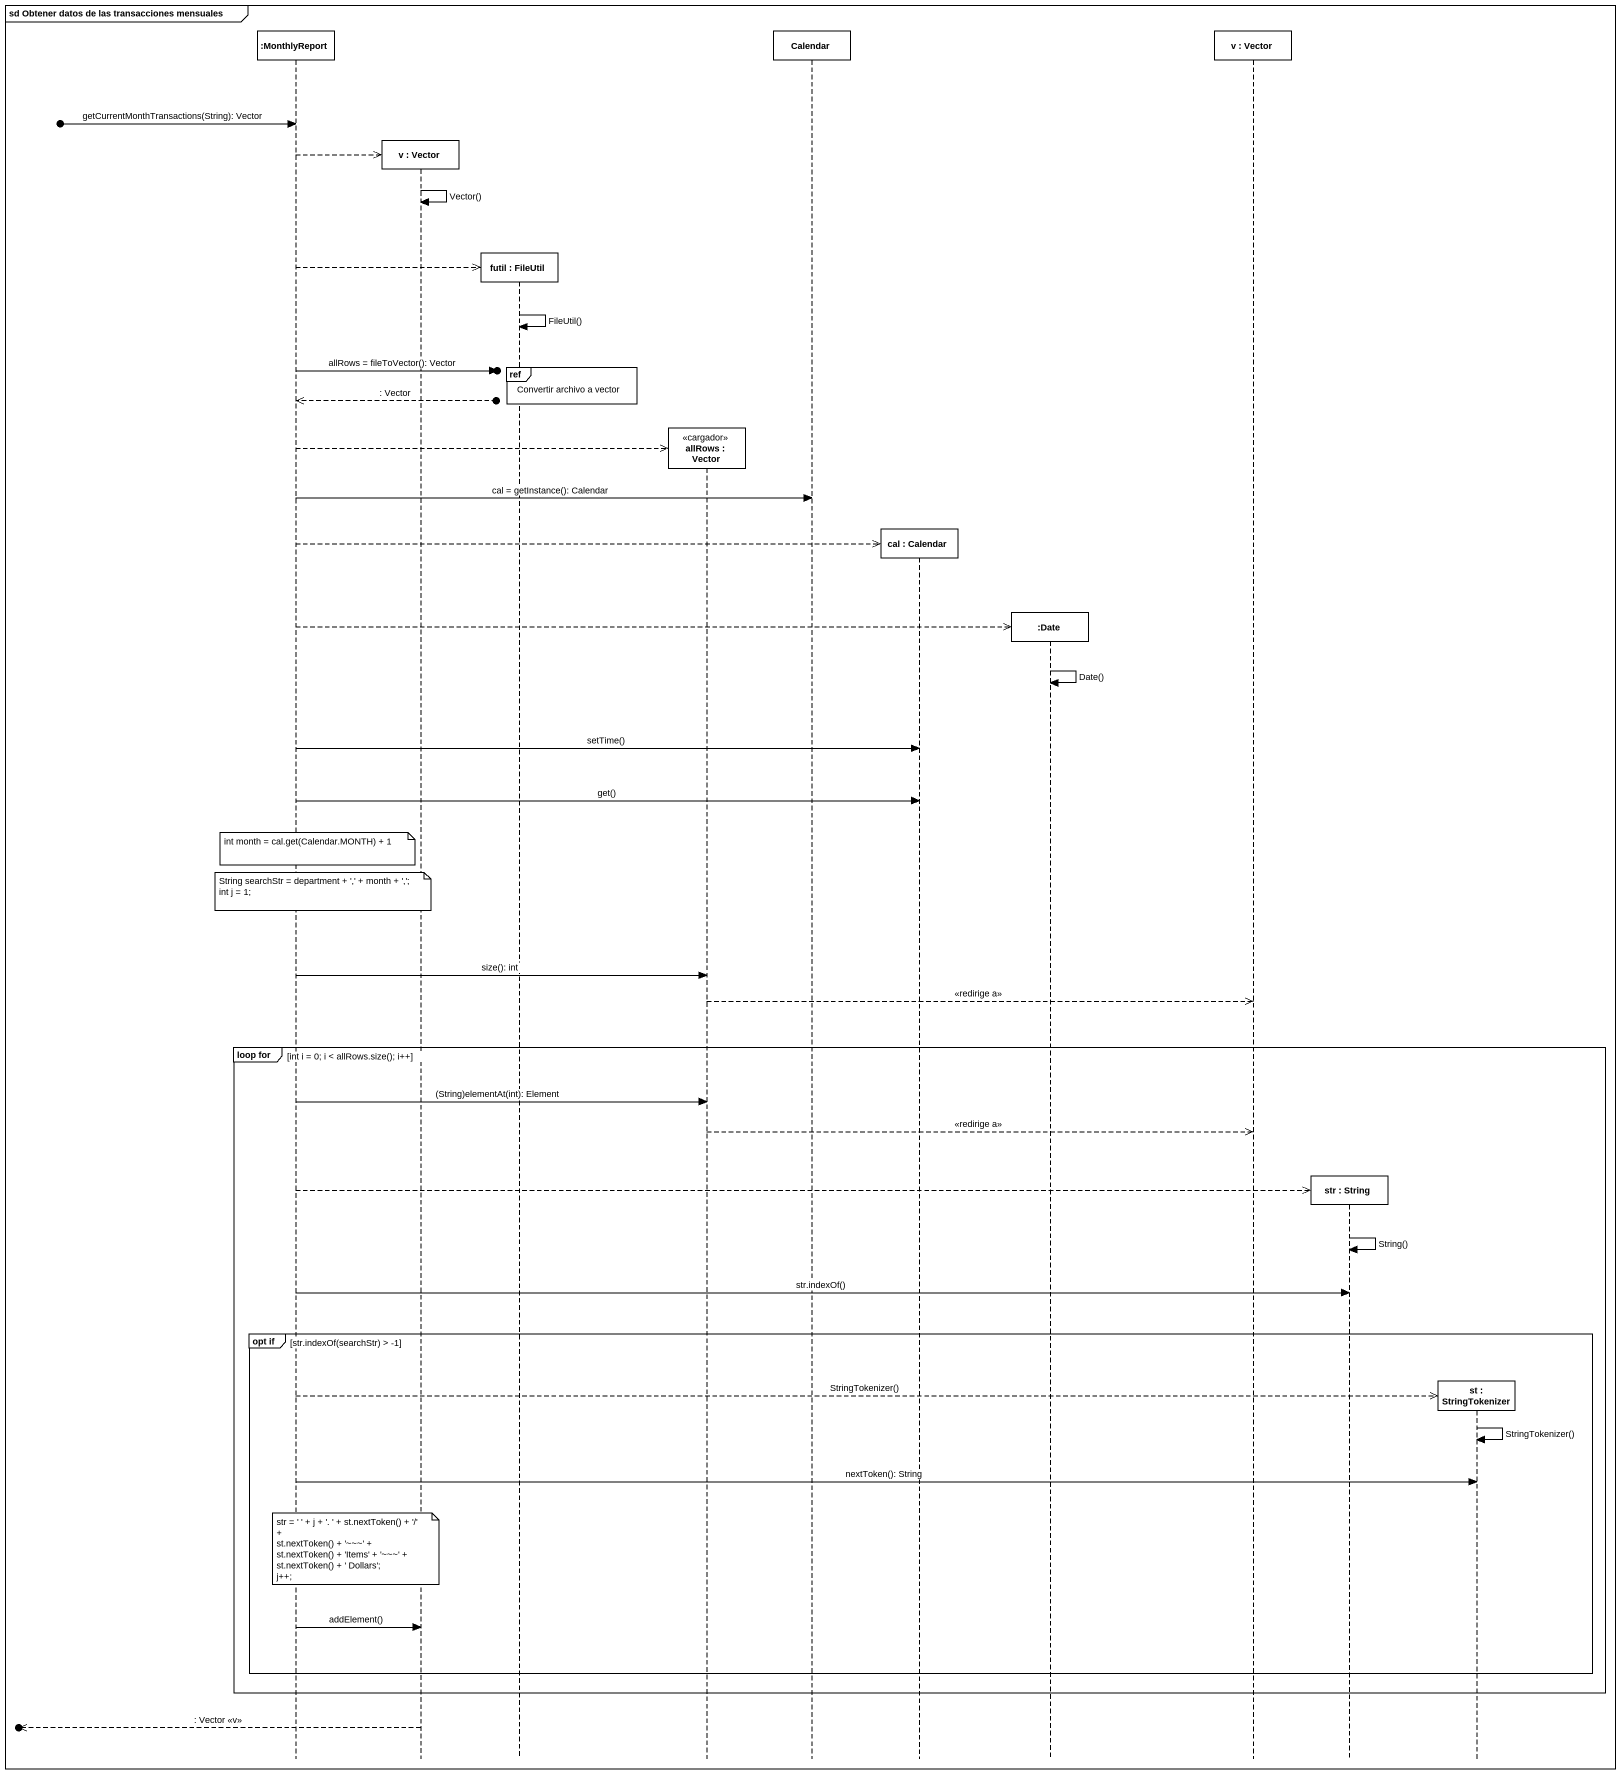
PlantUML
@startuml
mainframe sd Obtener datos de las transacciones mensuales
hide footbox
participant ":MonthlyReport" as MonthlyReport
participant "v : Vector" as v
participant "futil : FileUtil" as futil
participant "allRows : Vector" as allRows <<cargador>>
participant Calendar
participant "cal : Calendar" as cal
participant ":Date" as Date
participant "v : Vector" as v_2
participant "str : String" as str
participant "st : StringTokenizer" as st

[o-> MonthlyReport : getCurrentMonthTransactions(String): Vector
MonthlyReport -->> v **
v -> v : Vector()
MonthlyReport -->> futil **
futil -> futil : FileUtil()
ref over futil : Convertir archivo a vector
MonthlyReport ->o] : allRows = fileToVector(): Vector
MonthlyReport <<--o] : : Vector
MonthlyReport -->> allRows **
MonthlyReport -> Calendar : cal = getInstance(): Calendar
MonthlyReport -->> cal **
MonthlyReport -->> Date **
Date -> Date : Date()
MonthlyReport -> cal : setTime()
MonthlyReport -> cal : get()
note over MonthlyReport : int month = cal.get(Calendar.MONTH) + 1
note over MonthlyReport
  String searchStr = department + ',' + month + ',';
  int j = 1;
end note
MonthlyReport -> allRows : size(): int
allRows -->> v_2 : <<redirige a>>
group loop for [int i = 0; i < allRows.size(); i++]
  MonthlyReport -> allRows : (String)elementAt(int): Element
  allRows -->> v_2 : <<redirige a>>
  MonthlyReport -->> str **
  str -> str : String()
  MonthlyReport -> str : str.indexOf()
  group opt if [str.indexOf(searchStr) > -1]
    MonthlyReport -->> st ** : StringTokenizer()
    st -> st : StringTokenizer()
    MonthlyReport -> st : nextToken(): String
    note over MonthlyReport
      str = ' ' + j + '. ' + st.nextToken() + '/' +
      st.nextToken() + '~~~' +
      st.nextToken() + 'Items' + '~~~' +
      st.nextToken() + ' Dollars';
      j++;
    end note
    MonthlyReport -> v : addElement()
  end
end
[o<<-- v : : Vector <<v>>
@enduml
